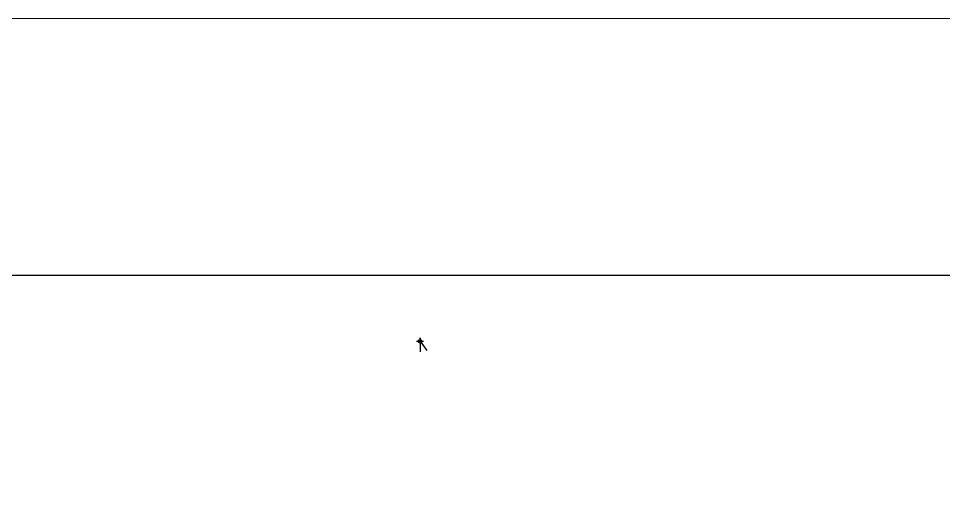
# Model space of a CAD drawing. Extents: x -1338203 to 1886333, y -530034 to 1031844.
# Drawn here: x 742782 to 797106, y 297523 to 325871 of the extents above; entities that cross this region are included whole.
import ezdxf

# ---------------------------------------------------------------- set-up
doc = ezdxf.new("R2010")
doc.units = 0
doc.header["$LTSCALE"] = 1000
doc.header["$MEASUREMENT"] = 0
doc.linetypes.add('DASH', pattern=[0.35, 0.25, -0.1])
for name, color, linetype, plot in [('$0$AAD-A-MARK', 6, 'Continuous', False), ('0A-X-AREA', 6, 'Continuous', False), ('A-001-主楼相对位置参照$0$AAD-A-MARK', 6, 'Continuous', False), ('A-001-人防参照B1$0$AAD-A-MARK', 6, 'Continuous', False), ('A-001-平面参照B1$0$AUDIT_D_220531184525-4', 6, 'Continuous', False), ('A-001-车位参照B1$0$A-001-车位参照B1$0$AAD-A-MARK', 6, 'Continuous', False), ('A-001-车库楼板开洞B1$0$AAD-A-MARK', 6, 'Continuous', False), ('S001地下一墙柱$0$AAD-A-MARK', 6, 'Continuous', False), ('负一层消火栓$0$AAD-A-MARK', 6, 'Continuous', False), ('负一层集水坑及排水沟$0$AAD-A-MARK', 6, 'Continuous', False)]:
    doc.layers.add(name, color=color, linetype=linetype, plot=plot)
for name, color, linetype in [('0A-P-PKNG-LINE', 9, 'Continuous'), ('A-001-人防参照B1$0$AUDIT-BAD-LAYER', 7, 'Continuous'), ('A-001-平面参照B1$0$$AUDIT-BAD-LAYER', 7, 'Continuous')]:
    doc.layers.add(name, color=color, linetype=linetype)
doc.layers.add('p-h-frame', color=30, linetype='Continuous', lineweight=9, plot=False)

# ---------------------------------------------------------------- blocks, each defined once
blk = doc.blocks.new('A-001-平面参照B1')
at = {"layer": 'A-001-平面参照B1$0$$AUDIT-BAD-LAYER', "ltscale": 0.002}
for q in [(0, 200), (200, 0)]:
    blk.add_line((0, 0), q, dxfattribs=at)
at = {"layer": 'A-001-平面参照B1$0$AUDIT_D_220531184525-4', "ltscale": 0.002}
blk.add_circle((0, 0), 100, dxfattribs=at)
blk = doc.blocks.new('负一层集水坑及排水沟')
at = {"layer": '负一层集水坑及排水沟$0$AAD-A-MARK'}
for points in [[(-200, 0), (200, 0)], [(0, 200), (0, -200)]]:
    blk.add_lwpolyline(points, dxfattribs=at)
blk = doc.blocks.new('A$C2C814229')
at = {"layer": '$0$AAD-A-MARK', "linetype": 'DASH', "ltscale": 0.002}
for q in [(0, 200), (200, 0)]:
    blk.add_line((0, 0), q, dxfattribs=at)
blk.add_circle((0, 0), 100, dxfattribs=at)
blk = doc.blocks.new('A-001-人防参照B1')
at = {"layer": 'A-001-人防参照B1$0$AAD-A-MARK', "ltscale": 0.002}
blk.add_circle((0, 0), 100, dxfattribs=at)
at = {"layer": 'A-001-人防参照B1$0$AUDIT-BAD-LAYER', "ltscale": 0.002}
for q in [(0, 200), (200, 0)]:
    blk.add_line((0, 0), q, dxfattribs=at)
blk = doc.blocks.new('负一层消火栓')
at = {"layer": '负一层消火栓$0$AAD-A-MARK'}
for q in [(0, 200), (200, 0)]:
    blk.add_line((0, 0), q, dxfattribs=at)
blk.add_circle((0, 0), 100, dxfattribs=at)
blk = doc.blocks.new('A-001-车库楼板开洞B1')
at = {"layer": 'A-001-车库楼板开洞B1$0$AAD-A-MARK', "ltscale": 0.002}
for q in [(0, 200), (200, 0)]:
    blk.add_line((0, 0), q, dxfattribs=at)
blk.add_circle((0, 0), 100, dxfattribs=at)
blk = doc.blocks.new('A$Cee0fc4ce')
for q in [(0, 200), (200, 0)]:
    blk.add_line((0, 0), q)
blk.add_circle((0, 0), 100)
blk = doc.blocks.new('A-001-主楼相对位置参照')
at = {"layer": 'A-001-主楼相对位置参照$0$AAD-A-MARK', "ltscale": 0.002}
for q in [(0, 200), (200, 0)]:
    blk.add_line((0, 0), q, dxfattribs=at)
blk.add_circle((0, 0), 100, dxfattribs=at)

msp = doc.modelspace()

# ---------------------------------------------------------------- linework, layer by layer
at = {"layer": '0A-X-AREA'}
msp.add_lwpolyline([(486756.1, -19335.1), (891245.7, -19335.1), (891245.7, 310760.2), (486756.1, 310760.2)], close=True, dxfattribs=at)
at = {"layer": 'A-001-车位参照B1$0$A-001-车位参照B1$0$AAD-A-MARK', "ltscale": 0.002}
for q in [(766365.5, 307089.1), (766565.5, 306889.1)]:
    msp.add_line((766365.5, 306889.1), q, dxfattribs=at)
msp.add_circle((766365.5, 306889.1), 100, dxfattribs=at)
at = {"layer": 'Defpoints', "color": 2, "flags": 128}
for points in [[(766365.4, 306889.1), (766754, 306351.4)], [(766365.4, 306889.1), (766365.4, 306267.1)]]:
    msp.add_lwpolyline(points, dxfattribs=at)
at = {"layer": 'p-h-frame', "ltscale": 0.002}
msp.add_lwpolyline([(469858, 325871), (918288, 325871), (918288, -55827.5), (469858, -55827.5)], close=True, dxfattribs=at)
at = {"layer": 'S001地下一墙柱$0$AAD-A-MARK'}
for q in [(766365.4, 307089.1), (766565.4, 306889.1)]:
    msp.add_line((766365.4, 306889.1), q, dxfattribs=at)
msp.add_circle((766365.4, 306889.1), 100, dxfattribs=at)

# ---------------------------------------------------------------- block references
for name, p in [('A-001-平面参照B1', (766365.4, 306889.1)), ('A$Cee0fc4ce', (766365.5, 306889.1)), ('A-001-人防参照B1', (766365.4, 306889.1))]:
    msp.add_blockref(name, p)
at = {"ltscale": 0.002}
for name in ['A-001-主楼相对位置参照', '负一层消火栓', '负一层集水坑及排水沟', 'A-001-车库楼板开洞B1']:
    msp.add_blockref(name, (766365.4, 306889.1), dxfattribs=at)
at = {"layer": '0A-P-PKNG-LINE', "ltscale": 0.002}
msp.add_blockref('A$C2C814229', (766365.4, 306889.1), dxfattribs=at)

doc.saveas('drawing.dxf')
